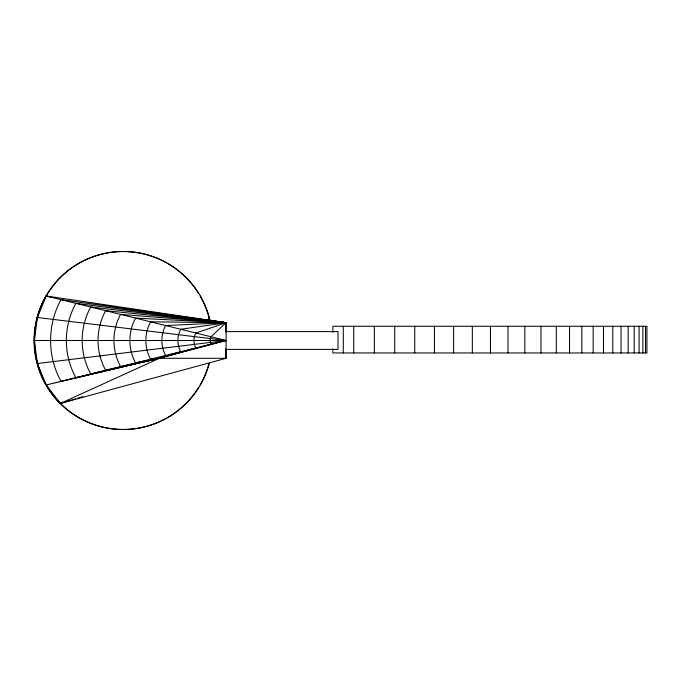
<?xml version="1.0" encoding="UTF-8"?>
<svg xmlns="http://www.w3.org/2000/svg" width="681" height="681" viewBox="0 0 681 681"><rect width="100%" height="100%" fill="white"/><g stroke="black" fill="none" stroke-linecap="round" stroke-linejoin="round"><path stroke-width="1.02" d="M34.331 340.5L37.361 317.474L46.248 296.014L226.109 322.709L226.109 358.291L60.388 403.416L46.248 384.986L37.361 363.526L34.331 340.5L226.109 340.5L158.894 358.291L46.248 384.986L226.109 340.5L46.248 296.014L51.415 297.239M45.967 296.014C26.508 330.685 32.339 374.959 60.107 403.416M223.981 322.709L226.109 322.709L90.743 307.02C79.337 327.646 79.337 353.354 90.743 373.98L158.894 358.291L180.737 351.719C176.932 344.799 176.932 336.201 180.737 329.281L226.109 322.709L75.872 303.334C63.197 326.233 63.197 354.767 75.872 377.666L158.894 358.291L195.839 347.991C193.302 343.369 193.302 337.631 195.839 333.009L226.109 322.709L61.035 299.666C47.1 324.82 47.1 356.18 61.035 381.334L158.894 358.291L210.957 344.245L209.969 340.5L210.957 336.755L226.109 322.709L165.653 325.544C160.588 334.771 160.588 346.229 165.653 355.456L60.388 403.416L75.651 398.811M77.685 398.198L82.776 396.665M158.894 358.291L120.605 366.599C111.735 350.511 111.735 330.489 120.605 314.401L226.109 322.709L135.587 318.112C127.985 331.911 127.985 349.089 135.587 362.888L158.894 358.291L105.657 370.294C95.519 351.932 95.519 329.068 105.657 310.706L226.109 322.709L150.612 321.824C144.278 333.341 144.278 347.659 150.612 359.176L158.894 358.291L226.109 358.291M37.361 363.526L226.109 340.5L37.361 317.474M225.828 331.604L338.006 331.604L338.006 349.396L225.828 349.396M210.089 320.879L212.183 321.126M215.332 321.492L217.435 321.73M219.529 321.977L225.828 322.709L225.828 332.124M208.999 320.206L225.828 322.709L210.054 320.504A88.973 88.973 0 0 0 74.008 266.433A88.973 88.973 0 0 0 71.411 412.78A88.973 88.973 0 0 0 209.254 363.526M209.254 317.474L209.663 320.615M208.973 317.474L209.246 319.568M645.503 326.267L645.503 352.954M642.89 326.267L642.89 352.954M639.084 326.267L639.084 352.954M634.215 326.267L634.215 352.954M628.171 326.267L628.171 352.954M621.029 326.267L621.029 352.954M612.789 326.267L612.789 352.954M603.494 326.267L603.494 352.954M593.168 326.267L593.168 352.954M581.838 326.267L581.838 352.954M569.546 326.267L569.546 352.954M556.317 326.267L556.317 352.954M540.969 326.267L540.969 352.954M524.847 326.267L524.847 352.954M507.992 326.267L507.992 352.954M490.473 326.267L490.473 352.954M472.333 326.267L472.333 352.954M453.623 326.267L453.623 352.954M434.41 326.267L434.41 352.954M414.755 326.267L414.755 352.954M394.708 326.267L394.708 352.954M374.337 326.267L374.337 352.954M353.711 326.267L353.711 352.954M343.292 326.267L343.292 352.954M332.881 332.422L332.881 326.267L646.95 326.267L646.95 352.954L332.881 352.954L332.881 348.851M225.828 348.876L225.828 358.291M208.973 363.526A88.973 88.973 0 0 1 200.086 384.986M198.46 387.693A88.973 88.973 0 0 1 167.517 417.555M166.607 418.074A88.973 88.973 0 0 1 34.05 340.5A88.973 88.973 0 0 1 166.607 262.926M167.517 263.445A88.973 88.973 0 0 1 198.46 293.307M200.086 296.014A88.973 88.973 0 0 1 209.493 319.508"/></g></svg>
